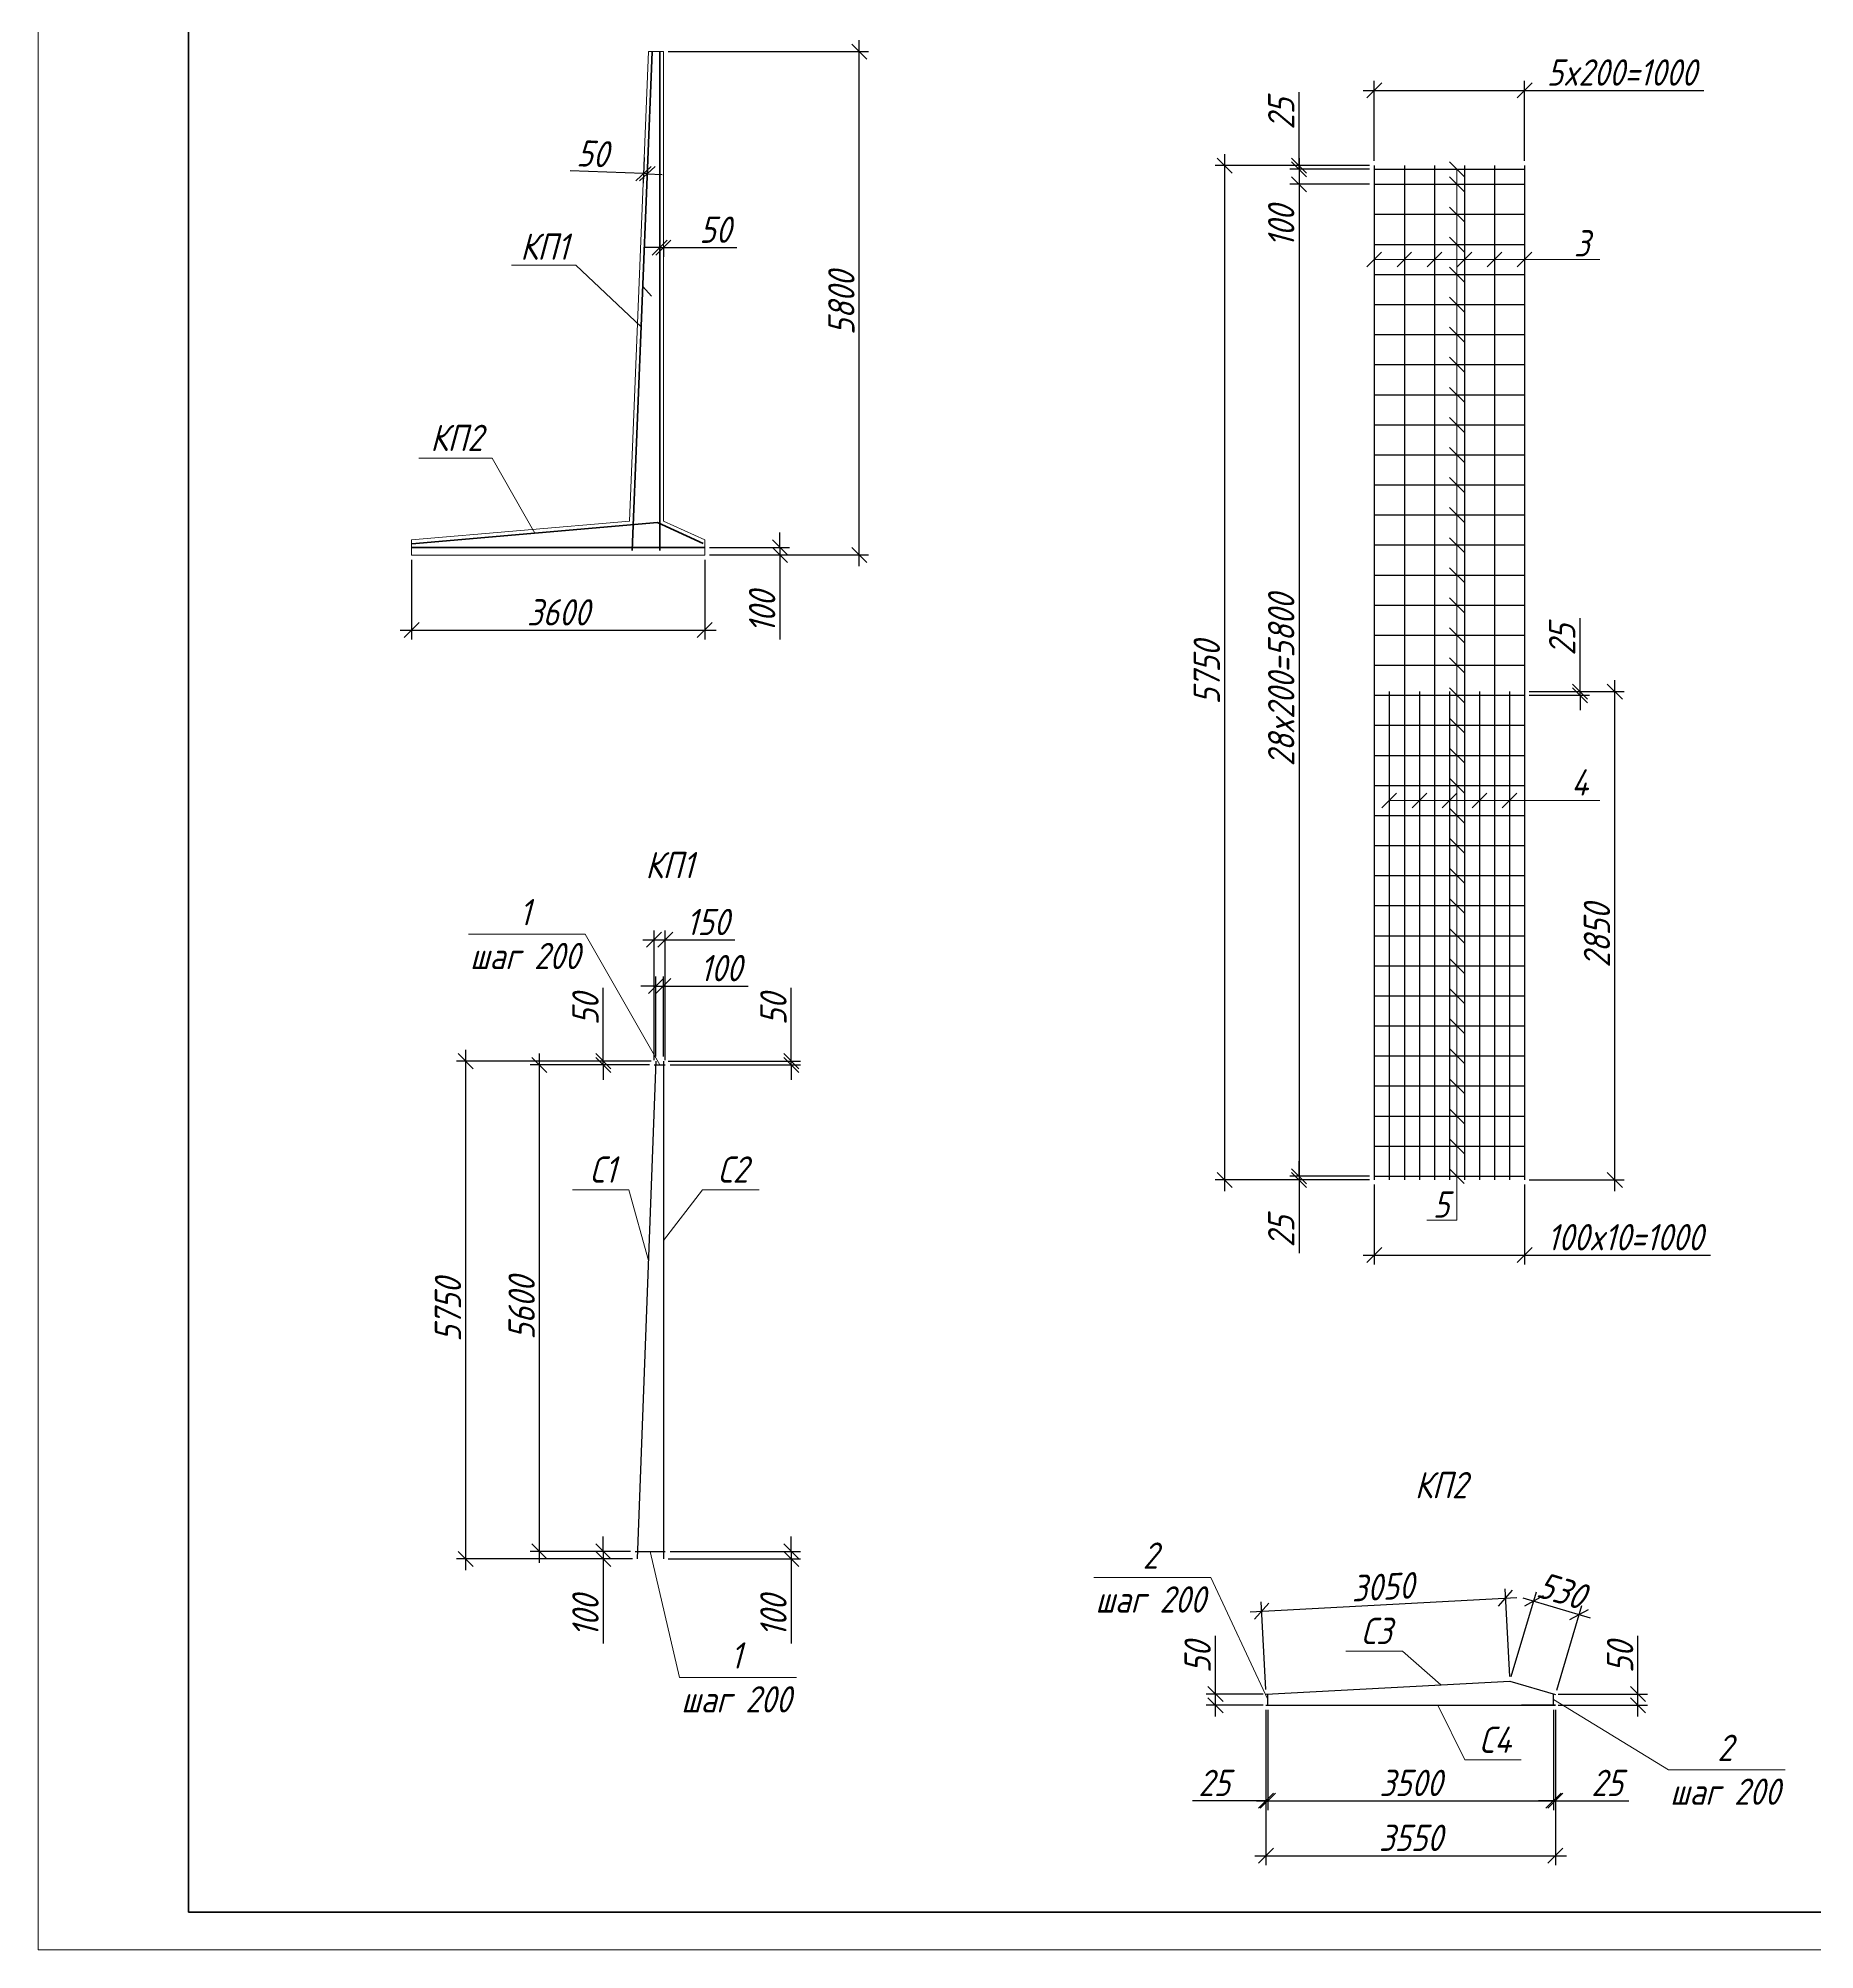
# Model space of a CAD drawing. Header units: millimetres. Extents: x -1004 to 900128, y -352756 to 107728.
# Drawn here: x 403909 to 427540, y -327091 to -301653 of the extents above; entities that cross this region are included whole.
import ezdxf

# ---------------------------------------------------------------- set-up
doc = ezdxf.new("R2010")
doc.units = ezdxf.units.MM
for name, color, linetype, lineweight in [('basic', 95, 'Continuous', 30), ('frame', 173, 'Continuous', 40), ('size', 45, 'Continuous', 20), ('text', 13, 'Continuous', 20), ('thick', 42, 'Continuous', 35), ('thin', 153, 'Continuous', 18)]:
    doc.layers.add(name, color=color, linetype=linetype, lineweight=lineweight)
doc.styles.add('Structures', font='isocpeur.ttf', dxfattribs={"width": 0.85, "oblique": 15})
doc.dimstyles.new('structures 3.5', dxfattribs={"dimtxt": 3.5, "dimasz": 2, "dimexe": 1.25, "dimexo": 0.625, "dimtad": 1, "dimtxsty": 'Structures', "dimblk": 'OBLIQUE', "dimcen": 2.5, "dimdle": 1.5, "dimadec": 0, "dimazin": 0, "dimtfac": 1, "dimtmove": 0, "dimatfit": 3, "dimfxl": 1, "dimarcsym": 0})
doc.dimstyles.new('structures 3.5 50', dxfattribs={"dimtxt": 3.5, "dimasz": 2, "dimexe": 1.25, "dimexo": 0.625, "dimtad": 1, "dimlfac": 0.5, "dimtxsty": 'Structures', "dimblk": 'OBLIQUE', "dimcen": 2.5, "dimdle": 1.5, "dimadec": 0, "dimazin": 0, "dimtfac": 1, "dimtmove": 0, "dimatfit": 3, "dimfxl": 1, "dimarcsym": 0})

# ---------------------------------------------------------------- blocks, each defined once
blk = doc.blocks.new('_Oblique')
at = {"color": 0, "linetype": 'ByBlock', "lineweight": -2}
blk.add_line((-0.5, -0.5), (0.5, 0.5), dxfattribs=at)
blk = doc.blocks.new('*D1445')
at = {"layer": 'Defpoints', "color": 0, "transparency": 16777216}
for p in [(408875, -308530), (412775, -308530), (412775, -309530)]:
    blk.add_point(p, dxfattribs=at)
at = {"layer": 'size', "color": 0, "lineweight": -2, "transparency": 16777216}
for p, q in [((408875, -308593), (408875, -309655)), ((412775, -308593), (412775, -309655)), ((408725, -309530), (412925, -309530))]:
    blk.add_line(p, q, dxfattribs=at)
at = {"layer": 'size', "color": 0, "lineweight": -2, "transparency": 16777216, "xscale": 200, "yscale": 200, "zscale": 200, "rotation": 180}
blk.add_blockref('_Oblique', (408875, -309530), dxfattribs=at)
at = {"layer": 'size', "color": 0, "lineweight": -2, "transparency": 16777216, "xscale": 200, "yscale": 200, "zscale": 200}
blk.add_blockref('_Oblique', (412775, -309530), dxfattribs=at)
at = {"layer": 'size', "color": 0, "transparency": 16777216, "insert": (410825, -309293), "char_height": 350, "attachment_point": 5, "style": 'Structures'}
blk.add_mtext('3600', dxfattribs=at)
blk = doc.blocks.new('*D1446')
at = {"layer": 'Defpoints', "color": 0, "transparency": 16777216}
for p in [(411971, -303178), (412021, -303180), (411960, -303455)]:
    blk.add_point(p, dxfattribs=at)
at = {"layer": 'size', "color": 0, "lineweight": -2, "transparency": 16777216}
for p, q in [((411960, -303455), (410985, -303416)), ((411969, -303241), (411955, -303580)), ((412010, -303457), (411960, -303455)), ((412019, -303243), (412005, -303582)), ((412010, -303457), (412210, -303465))]:
    blk.add_line(p, q, dxfattribs=at)
at = {"layer": 'size', "color": 0, "lineweight": -2, "transparency": 16777216, "xscale": 200, "yscale": 200, "zscale": 200}
for p, rotation in [((411960, -303455), 357.7093899574121), ((412010, -303457), 177.7093899574122)]:
    blk.add_blockref('_Oblique', p, dxfattribs=dict(at, rotation=rotation))
at = {"layer": 'size', "color": 0, "transparency": 16777216, "insert": (411282, -303190), "char_height": 350, "attachment_point": 5, "rotation": 357.7094, "style": 'Structures'}
blk.add_mtext('50', dxfattribs=at)
blk = doc.blocks.new('*D1447')
at = {"layer": 'Defpoints', "color": 0, "transparency": 16777216}
for p in [(412775, -308430), (412775, -308530), (413775, -308530)]:
    blk.add_point(p, dxfattribs=at)
at = {"layer": 'size', "color": 0, "lineweight": -2, "transparency": 16777216}
for p, q in [((413775, -308430), (413775, -308230)), ((412838, -308430), (413900, -308430)), ((412838, -308530), (413900, -308530)), ((413775, -308430), (413775, -308530)), ((413775, -308530), (413775, -309655))]:
    blk.add_line(p, q, dxfattribs=at)
at = {"layer": 'size', "color": 0, "lineweight": -2, "transparency": 16777216, "xscale": 200, "yscale": 200, "zscale": 200}
for p, rotation in [((413775, -308430), 270), ((413775, -308530), 90)]:
    blk.add_blockref('_Oblique', p, dxfattribs=dict(at, rotation=rotation))
at = {"layer": 'size', "color": 0, "transparency": 16777216, "insert": (413538, -309292), "char_height": 350, "attachment_point": 5, "rotation": 90, "style": 'Structures'}
blk.add_mtext('100', dxfattribs=at)
blk = doc.blocks.new('*D1460')
at = {"layer": 'Defpoints', "color": 0, "transparency": 16777216}
for p in [(412225, -301830), (414829, -301830), (412775, -308530)]:
    blk.add_point(p, dxfattribs=at)
at = {"layer": 'size', "color": 0, "lineweight": -2, "transparency": 16777216}
for p, q in [((414829, -308680), (414829, -301680)), ((412288, -301830), (414954, -301830)), ((412838, -308530), (414954, -308530))]:
    blk.add_line(p, q, dxfattribs=at)
at = {"layer": 'size', "color": 0, "lineweight": -2, "transparency": 16777216, "xscale": 200, "yscale": 200, "zscale": 200}
for p, rotation in [((414829, -301830), 90), ((414829, -308530), 270)]:
    blk.add_blockref('_Oblique', p, dxfattribs=dict(at, rotation=rotation))
at = {"layer": 'size', "color": 0, "transparency": 16777216, "insert": (414592, -305180), "char_height": 350, "attachment_point": 5, "rotation": 90, "style": 'Structures'}
blk.add_mtext('5800', dxfattribs=at)
blk = doc.blocks.new('*D1461')
at = {"layer": 'Defpoints', "color": 0, "transparency": 16777216}
for p in [(412175, -304363), (412225, -304363), (412225, -304439)]:
    blk.add_point(p, dxfattribs=at)
at = {"layer": 'size', "color": 0, "lineweight": -2, "transparency": 16777216}
for p, q in [((412175, -304439), (411975, -304439)), ((412175, -304425), (412175, -304564)), ((412175, -304439), (412225, -304439)), ((412225, -304425), (412225, -304564)), ((412225, -304439), (413201, -304439))]:
    blk.add_line(p, q, dxfattribs=at)
at = {"layer": 'size', "color": 0, "lineweight": -2, "transparency": 16777216, "xscale": 200, "yscale": 200, "zscale": 200}
blk.add_blockref('_Oblique', (412175, -304439), dxfattribs=at)
at = {"layer": 'size', "color": 0, "lineweight": -2, "transparency": 16777216, "xscale": 200, "yscale": 200, "zscale": 200, "rotation": 180}
blk.add_blockref('_Oblique', (412225, -304439), dxfattribs=at)
at = {"layer": 'size', "color": 0, "transparency": 16777216, "insert": (412913, -304201), "char_height": 350, "attachment_point": 5, "style": 'Structures'}
blk.add_mtext('50', dxfattribs=at)
blk = doc.blocks.new('*D1462')
at = {"layer": 'Defpoints', "color": 0, "transparency": 16777216}
for p in [(412250, -313651), (412100, -315316), (412250, -315316)]:
    blk.add_point(p, dxfattribs=at)
at = {"layer": 'size', "color": 0, "lineweight": -2, "transparency": 16777216}
for p, q in [((411950, -313651), (412250, -313651)), ((412100, -315253), (412100, -313526)), ((412250, -315253), (412250, -313526)), ((412250, -313651), (413175, -313651))]:
    blk.add_line(p, q, dxfattribs=at)
at = {"layer": 'size', "color": 0, "lineweight": -2, "transparency": 16777216, "xscale": 200, "yscale": 200, "zscale": 200, "rotation": 180}
blk.add_blockref('_Oblique', (412100, -313651), dxfattribs=at)
at = {"layer": 'size', "color": 0, "lineweight": -2, "transparency": 16777216, "xscale": 200, "yscale": 200, "zscale": 200}
blk.add_blockref('_Oblique', (412250, -313651), dxfattribs=at)
at = {"layer": 'size', "color": 0, "transparency": 16777216, "insert": (412813, -313414), "char_height": 350, "attachment_point": 5, "style": 'Structures'}
blk.add_mtext('150', dxfattribs=at)
blk = doc.blocks.new('*D1463')
at = {"layer": 'Defpoints', "color": 0, "transparency": 16777216}
for p in [(411425, -315266), (412100, -315316), (412125, -315266)]:
    blk.add_point(p, dxfattribs=at)
at = {"layer": 'size', "color": 0, "lineweight": -2, "transparency": 16777216}
for p, q in [((411425, -315266), (411425, -314290)), ((412063, -315266), (411300, -315266)), ((412038, -315316), (411300, -315316)), ((411425, -315316), (411425, -315266)), ((411425, -315316), (411425, -315516))]:
    blk.add_line(p, q, dxfattribs=at)
at = {"layer": 'size', "color": 0, "lineweight": -2, "transparency": 16777216, "xscale": 200, "yscale": 200, "zscale": 200}
for p, rotation in [((411425, -315266), 270), ((411425, -315316), 90)]:
    blk.add_blockref('_Oblique', p, dxfattribs=dict(at, rotation=rotation))
at = {"layer": 'size', "color": 0, "transparency": 16777216, "insert": (411188, -314578), "char_height": 350, "attachment_point": 5, "rotation": 90, "style": 'Structures'}
blk.add_mtext('50', dxfattribs=at)
blk = doc.blocks.new('*D1464')
at = {"layer": 'Defpoints', "color": 0, "transparency": 16777216}
for p in [(412225, -315266), (412250, -315316), (413925, -315266)]:
    blk.add_point(p, dxfattribs=at)
at = {"layer": 'size', "color": 0, "lineweight": -2, "transparency": 16777216}
for p, q in [((413925, -315266), (413925, -314290)), ((412288, -315266), (414050, -315266)), ((412313, -315316), (414050, -315316)), ((413925, -315316), (413925, -315266)), ((413925, -315316), (413925, -315516))]:
    blk.add_line(p, q, dxfattribs=at)
at = {"layer": 'size', "color": 0, "lineweight": -2, "transparency": 16777216, "xscale": 200, "yscale": 200, "zscale": 200}
for p, rotation in [((413925, -315266), 270), ((413925, -315316), 90)]:
    blk.add_blockref('_Oblique', p, dxfattribs=dict(at, rotation=rotation))
at = {"layer": 'size', "color": 0, "transparency": 16777216, "insert": (413688, -314578), "char_height": 350, "attachment_point": 5, "rotation": 90, "style": 'Structures'}
blk.add_mtext('50', dxfattribs=at)
blk = doc.blocks.new('*D1465')
at = {"layer": 'Defpoints', "color": 0, "transparency": 16777216}
for p in [(412225, -314266), (412125, -315266), (412225, -315266)]:
    blk.add_point(p, dxfattribs=at)
at = {"layer": 'size', "color": 0, "lineweight": -2, "transparency": 16777216}
for p, q in [((412125, -315203), (412125, -314141)), ((412225, -315203), (412225, -314141)), ((412125, -314266), (411925, -314266)), ((412125, -314266), (412225, -314266)), ((412225, -314266), (413350, -314266))]:
    blk.add_line(p, q, dxfattribs=at)
at = {"layer": 'size', "color": 0, "lineweight": -2, "transparency": 16777216, "xscale": 200, "yscale": 200, "zscale": 200}
blk.add_blockref('_Oblique', (412125, -314266), dxfattribs=at)
at = {"layer": 'size', "color": 0, "lineweight": -2, "transparency": 16777216, "xscale": 200, "yscale": 200, "zscale": 200, "rotation": 180}
blk.add_blockref('_Oblique', (412225, -314266), dxfattribs=at)
at = {"layer": 'size', "color": 0, "transparency": 16777216, "insert": (412988, -314028), "char_height": 350, "attachment_point": 5, "style": 'Structures'}
blk.add_mtext('100', dxfattribs=at)
blk = doc.blocks.new('*D1466')
at = {"layer": 'Defpoints', "color": 0, "transparency": 16777216}
for p in [(411850, -321791), (411425, -321891), (411875, -321891)]:
    blk.add_point(p, dxfattribs=at)
at = {"layer": 'size', "color": 0, "lineweight": -2, "transparency": 16777216}
for p, q in [((411788, -321791), (411300, -321791)), ((411425, -321791), (411425, -321591)), ((411425, -321791), (411425, -321891)), ((411813, -321891), (411300, -321891)), ((411425, -321891), (411425, -323015))]:
    blk.add_line(p, q, dxfattribs=at)
at = {"layer": 'size', "color": 0, "lineweight": -2, "transparency": 16777216, "xscale": 200, "yscale": 200, "zscale": 200}
for p, rotation in [((411425, -321791), 270), ((411425, -321891), 90)]:
    blk.add_blockref('_Oblique', p, dxfattribs=dict(at, rotation=rotation))
at = {"layer": 'size', "color": 0, "transparency": 16777216, "insert": (411188, -322653), "char_height": 350, "attachment_point": 5, "rotation": 90, "style": 'Structures'}
blk.add_mtext('100', dxfattribs=at)
blk = doc.blocks.new('*D1467')
at = {"layer": 'Defpoints', "color": 0, "transparency": 16777216}
for p in [(412250, -321791), (412225, -321891), (413925, -321891)]:
    blk.add_point(p, dxfattribs=at)
at = {"layer": 'size', "color": 0, "lineweight": -2, "transparency": 16777216}
for p, q in [((412313, -321791), (414050, -321791)), ((413925, -321791), (413925, -321591)), ((413925, -321791), (413925, -321891)), ((412288, -321891), (414050, -321891)), ((413925, -321891), (413925, -323015))]:
    blk.add_line(p, q, dxfattribs=at)
at = {"layer": 'size', "color": 0, "lineweight": -2, "transparency": 16777216, "xscale": 200, "yscale": 200, "zscale": 200}
for p, rotation in [((413925, -321791), 270), ((413925, -321891), 90)]:
    blk.add_blockref('_Oblique', p, dxfattribs=dict(at, rotation=rotation))
at = {"layer": 'size', "color": 0, "transparency": 16777216, "insert": (413688, -322653), "char_height": 350, "attachment_point": 5, "rotation": 90, "style": 'Structures'}
blk.add_mtext('100', dxfattribs=at)
blk = doc.blocks.new('*D1468')
at = {"layer": 'Defpoints', "color": 0, "transparency": 16777216}
for p in [(410576, -315316), (412100, -315316), (411850, -321791)]:
    blk.add_point(p, dxfattribs=at)
at = {"layer": 'size', "color": 0, "lineweight": -2, "transparency": 16777216}
for p, q in [((410576, -321941), (410576, -315166)), ((412038, -315316), (410451, -315316)), ((411788, -321791), (410451, -321791))]:
    blk.add_line(p, q, dxfattribs=at)
at = {"layer": 'size', "color": 0, "lineweight": -2, "transparency": 16777216, "xscale": 200, "yscale": 200, "zscale": 200}
for p, rotation in [((410576, -315316), 90), ((410576, -321791), 270)]:
    blk.add_blockref('_Oblique', p, dxfattribs=dict(at, rotation=rotation))
at = {"layer": 'size', "color": 0, "transparency": 16777216, "insert": (410339, -318553), "char_height": 350, "attachment_point": 5, "rotation": 90, "style": 'Structures'}
blk.add_mtext('5600', dxfattribs=at)
blk = doc.blocks.new('*D1469')
at = {"layer": 'Defpoints', "color": 0, "transparency": 16777216}
for p in [(409596, -315266), (412125, -315266), (411875, -321891)]:
    blk.add_point(p, dxfattribs=at)
at = {"layer": 'size', "color": 0, "lineweight": -2, "transparency": 16777216}
for p, q in [((409596, -322041), (409596, -315116)), ((412063, -315266), (409471, -315266)), ((411813, -321891), (409471, -321891))]:
    blk.add_line(p, q, dxfattribs=at)
at = {"layer": 'size', "color": 0, "lineweight": -2, "transparency": 16777216, "xscale": 200, "yscale": 200, "zscale": 200}
for p, rotation in [((409596, -315266), 90), ((409596, -321891), 270)]:
    blk.add_blockref('_Oblique', p, dxfattribs=dict(at, rotation=rotation))
at = {"layer": 'size', "color": 0, "transparency": 16777216, "insert": (409359, -318578), "char_height": 350, "attachment_point": 5, "rotation": 90, "style": 'Structures'}
blk.add_mtext('5750', dxfattribs=at)
blk = doc.blocks.new('*D1470')
at = {"layer": 'Defpoints', "color": 0, "transparency": 16777216}
for p in [(423427, -322412), (423486, -323515), (420241, -323689)]:
    blk.add_point(p, dxfattribs=at)
at = {"layer": 'size', "color": 0, "lineweight": -2, "transparency": 16777216}
for p, q in [((423483, -323453), (423421, -322287)), ((420032, -322593), (423577, -322404)), ((420238, -323627), (420175, -322461))]:
    blk.add_line(p, q, dxfattribs=at)
at = {"layer": 'size', "color": 0, "lineweight": -2, "transparency": 16777216, "xscale": 200, "yscale": 200, "zscale": 200}
for p, rotation in [((420182, -322585), 183.0603679133699), ((423427, -322412), 3.060367913369876)]:
    blk.add_blockref('_Oblique', p, dxfattribs=dict(at, rotation=rotation))
at = {"layer": 'size', "color": 0, "transparency": 16777216, "insert": (421792, -322262), "char_height": 350, "attachment_point": 5, "rotation": 3.0604, "style": 'Structures'}
blk.add_mtext('3050', dxfattribs=at)
blk = doc.blocks.new('*D1471')
at = {"layer": 'Defpoints', "color": 0, "transparency": 16777216}
for p in [(424407, -322630), (423486, -323515), (424090, -323695)]:
    blk.add_point(p, dxfattribs=at)
at = {"layer": 'size', "color": 0, "lineweight": -2, "transparency": 16777216}
for p, q in [((423504, -323456), (423839, -322330)), ((423659, -322408), (424551, -322673)), ((424108, -323635), (424443, -322510))]:
    blk.add_line(p, q, dxfattribs=at)
at = {"layer": 'size', "color": 0, "lineweight": -2, "transparency": 16777216, "xscale": 200, "yscale": 200, "zscale": 200}
for p, rotation in [((423803, -322450), 163.4311708203997), ((424407, -322630), 343.4311708203997)]:
    blk.add_blockref('_Oblique', p, dxfattribs=dict(at, rotation=rotation))
at = {"layer": 'size', "color": 0, "transparency": 16777216, "insert": (424173, -322312), "char_height": 350, "attachment_point": 5, "rotation": 343.4312, "style": 'Structures'}
blk.add_mtext('530', dxfattribs=at)
blk = doc.blocks.new('*D1472')
at = {"layer": 'Defpoints', "color": 0, "transparency": 16777216}
for p in [(420265, -323838), (424065, -323838), (424065, -325109)]:
    blk.add_point(p, dxfattribs=at)
at = {"layer": 'size', "color": 0, "lineweight": -2, "transparency": 16777216}
for p, q in [((420265, -323900), (420265, -325234)), ((424065, -323900), (424065, -325234)), ((420115, -325109), (424215, -325109))]:
    blk.add_line(p, q, dxfattribs=at)
at = {"layer": 'size', "color": 0, "lineweight": -2, "transparency": 16777216, "xscale": 200, "yscale": 200, "zscale": 200, "rotation": 180}
blk.add_blockref('_Oblique', (420265, -325109), dxfattribs=at)
at = {"layer": 'size', "color": 0, "lineweight": -2, "transparency": 16777216, "xscale": 200, "yscale": 200, "zscale": 200}
blk.add_blockref('_Oblique', (424065, -325109), dxfattribs=at)
at = {"layer": 'size', "color": 0, "transparency": 16777216, "insert": (422165, -324871), "char_height": 350, "attachment_point": 5, "style": 'Structures'}
blk.add_mtext('3500', dxfattribs=at)
blk = doc.blocks.new('*D1473')
at = {"layer": 'Defpoints', "color": 0, "transparency": 16777216}
for p in [(424065, -323838), (424090, -323838), (424090, -325109)]:
    blk.add_point(p, dxfattribs=at)
at = {"layer": 'size', "color": 0, "lineweight": -2, "transparency": 16777216}
for p, q in [((424065, -323900), (424065, -325234)), ((424090, -323900), (424090, -325234)), ((424065, -325109), (423865, -325109)), ((424065, -325109), (424090, -325109)), ((424090, -325109), (425066, -325109))]:
    blk.add_line(p, q, dxfattribs=at)
at = {"layer": 'size', "color": 0, "lineweight": -2, "transparency": 16777216, "xscale": 200, "yscale": 200, "zscale": 200}
blk.add_blockref('_Oblique', (424065, -325109), dxfattribs=at)
at = {"layer": 'size', "color": 0, "lineweight": -2, "transparency": 16777216, "xscale": 200, "yscale": 200, "zscale": 200, "rotation": 180}
blk.add_blockref('_Oblique', (424090, -325109), dxfattribs=at)
at = {"layer": 'size', "color": 0, "transparency": 16777216, "insert": (424778, -324871), "char_height": 350, "attachment_point": 5, "style": 'Structures'}
blk.add_mtext('25', dxfattribs=at)
blk = doc.blocks.new('*D1474')
at = {"layer": 'Defpoints', "color": 0, "transparency": 16777216}
for p in [(420240, -323838), (420265, -323838), (420240, -325109)]:
    blk.add_point(p, dxfattribs=at)
at = {"layer": 'size', "color": 0, "lineweight": -2, "transparency": 16777216}
for p, q in [((420240, -323900), (420240, -325234)), ((420265, -323900), (420265, -325234)), ((420240, -325109), (419264, -325109)), ((420265, -325109), (420240, -325109)), ((420265, -325109), (420465, -325109))]:
    blk.add_line(p, q, dxfattribs=at)
at = {"layer": 'size', "color": 0, "lineweight": -2, "transparency": 16777216, "xscale": 200, "yscale": 200, "zscale": 200}
blk.add_blockref('_Oblique', (420240, -325109), dxfattribs=at)
at = {"layer": 'size', "color": 0, "lineweight": -2, "transparency": 16777216, "xscale": 200, "yscale": 200, "zscale": 200, "rotation": 180}
blk.add_blockref('_Oblique', (420265, -325109), dxfattribs=at)
at = {"layer": 'size', "color": 0, "transparency": 16777216, "insert": (419552, -324871), "char_height": 350, "attachment_point": 5, "style": 'Structures'}
blk.add_mtext('25', dxfattribs=at)
blk = doc.blocks.new('*D1475')
at = {"layer": 'Defpoints', "color": 0, "transparency": 16777216}
for p in [(420240, -323838), (424090, -323838), (424090, -325840)]:
    blk.add_point(p, dxfattribs=at)
at = {"layer": 'size', "color": 0, "lineweight": -2, "transparency": 16777216}
for p, q in [((420240, -323900), (420240, -325965)), ((424090, -323900), (424090, -325965)), ((420090, -325840), (424240, -325840))]:
    blk.add_line(p, q, dxfattribs=at)
at = {"layer": 'size', "color": 0, "lineweight": -2, "transparency": 16777216, "xscale": 200, "yscale": 200, "zscale": 200, "rotation": 180}
blk.add_blockref('_Oblique', (420240, -325840), dxfattribs=at)
at = {"layer": 'size', "color": 0, "lineweight": -2, "transparency": 16777216, "xscale": 200, "yscale": 200, "zscale": 200}
blk.add_blockref('_Oblique', (424090, -325840), dxfattribs=at)
at = {"layer": 'size', "color": 0, "transparency": 16777216, "insert": (422165, -325602), "char_height": 350, "attachment_point": 5, "style": 'Structures'}
blk.add_mtext('3550', dxfattribs=at)
blk = doc.blocks.new('*D1476')
at = {"layer": 'Defpoints', "color": 0, "transparency": 16777216}
for p in [(419569, -323688), (420265, -323688), (420265, -323838)]:
    blk.add_point(p, dxfattribs=at)
at = {"layer": 'size', "color": 0, "lineweight": -2, "transparency": 16777216}
for p, q in [((419569, -323688), (419569, -322912)), ((420203, -323688), (419444, -323688)), ((419569, -323988), (419569, -323688)), ((420203, -323838), (419444, -323838))]:
    blk.add_line(p, q, dxfattribs=at)
at = {"layer": 'size', "color": 0, "lineweight": -2, "transparency": 16777216, "xscale": 200, "yscale": 200, "zscale": 200}
for p, rotation in [((419569, -323688), 90), ((419569, -323838), 270)]:
    blk.add_blockref('_Oblique', p, dxfattribs=dict(at, rotation=rotation))
at = {"layer": 'size', "color": 0, "transparency": 16777216, "insert": (419331, -323200), "char_height": 350, "attachment_point": 5, "rotation": 90, "style": 'Structures'}
blk.add_mtext('50', dxfattribs=at)
blk = doc.blocks.new('*D1477')
at = {"layer": 'Defpoints', "color": 0, "transparency": 16777216}
for p in [(424065, -323688), (425189, -323688), (424065, -323838)]:
    blk.add_point(p, dxfattribs=at)
at = {"layer": 'size', "color": 0, "lineweight": -2, "transparency": 16777216}
for p, q in [((425189, -323688), (425189, -322912)), ((424128, -323688), (425314, -323688)), ((425189, -323988), (425189, -323688)), ((424128, -323838), (425314, -323838))]:
    blk.add_line(p, q, dxfattribs=at)
at = {"layer": 'size', "color": 0, "lineweight": -2, "transparency": 16777216, "xscale": 200, "yscale": 200, "zscale": 200}
for p, rotation in [((425189, -323688), 90), ((425189, -323838), 270)]:
    blk.add_blockref('_Oblique', p, dxfattribs=dict(at, rotation=rotation))
at = {"layer": 'size', "color": 0, "transparency": 16777216, "insert": (424951, -323200), "char_height": 350, "attachment_point": 5, "rotation": 90, "style": 'Structures'}
blk.add_mtext('50', dxfattribs=at)
blk = doc.blocks.new('*D1451')
at = {"layer": 'Defpoints', "color": 0, "transparency": 16777216}
for p in [(421681, -303597), (420681, -316797), (421681, -316797)]:
    blk.add_point(p, dxfattribs=at)
at = {"layer": 'size', "color": 0, "lineweight": -2, "transparency": 16777216}
for p, q in [((420681, -303447), (420681, -316947)), ((421618, -303597), (420556, -303597)), ((421618, -316797), (420556, -316797))]:
    blk.add_line(p, q, dxfattribs=at)
at = {"layer": 'size', "color": 0, "lineweight": -2, "transparency": 16777216, "xscale": 200, "yscale": 200, "zscale": 200}
for p, rotation in [((420681, -303597), 90), ((420681, -316797), 270)]:
    blk.add_blockref('_Oblique', p, dxfattribs=dict(at, rotation=rotation))
at = {"layer": 'size', "color": 0, "transparency": 16777216, "insert": (420443, -310197), "char_height": 350, "attachment_point": 5, "rotation": 90, "style": 'Structures'}
blk.add_mtext('28x200=5800', dxfattribs=at)
blk = doc.blocks.new('*D1452')
at = {"layer": 'Defpoints', "color": 0, "transparency": 16777216}
for p in [(420681, -303347), (421681, -303347), (421681, -303397)]:
    blk.add_point(p, dxfattribs=at)
at = {"layer": 'size', "color": 0, "lineweight": -2, "transparency": 16777216}
for p, q in [((420681, -303347), (420681, -302371)), ((421618, -303347), (420556, -303347)), ((421618, -303397), (420556, -303397)), ((420681, -303397), (420681, -303347)), ((420681, -303397), (420681, -303597))]:
    blk.add_line(p, q, dxfattribs=at)
at = {"layer": 'size', "color": 0, "lineweight": -2, "transparency": 16777216, "xscale": 200, "yscale": 200, "zscale": 200}
for p, rotation in [((420681, -303347), 270), ((420681, -303397), 90)]:
    blk.add_blockref('_Oblique', p, dxfattribs=dict(at, rotation=rotation))
at = {"layer": 'size', "color": 0, "transparency": 16777216, "insert": (420443, -302659), "char_height": 350, "attachment_point": 5, "rotation": 90, "style": 'Structures'}
blk.add_mtext('25', dxfattribs=at)
blk = doc.blocks.new('*D1453')
at = {"layer": 'Defpoints', "color": 0, "transparency": 16777216}
for p in [(420681, -316847), (421681, -316797), (421681, -316847)]:
    blk.add_point(p, dxfattribs=at)
at = {"layer": 'size', "color": 0, "lineweight": -2, "transparency": 16777216}
for p, q in [((420681, -316797), (420681, -316597)), ((421618, -316797), (420556, -316797)), ((421618, -316847), (420556, -316847)), ((420681, -316797), (420681, -316847)), ((420681, -316847), (420681, -317822))]:
    blk.add_line(p, q, dxfattribs=at)
at = {"layer": 'size', "color": 0, "lineweight": -2, "transparency": 16777216, "xscale": 200, "yscale": 200, "zscale": 200}
for p, rotation in [((420681, -316797), 270), ((420681, -316847), 90)]:
    blk.add_blockref('_Oblique', p, dxfattribs=dict(at, rotation=rotation))
at = {"layer": 'size', "color": 0, "transparency": 16777216, "insert": (420443, -317534), "char_height": 350, "attachment_point": 5, "rotation": 90, "style": 'Structures'}
blk.add_mtext('25', dxfattribs=at)
blk = doc.blocks.new('*D1454')
at = {"layer": 'Defpoints', "color": 0, "transparency": 16777216}
for p in [(419691, -303347), (421681, -303347), (421681, -316847)]:
    blk.add_point(p, dxfattribs=at)
at = {"layer": 'size', "color": 0, "lineweight": -2, "transparency": 16777216}
for p, q in [((419691, -316997), (419691, -303197)), ((421618, -303347), (419566, -303347)), ((421618, -316847), (419566, -316847))]:
    blk.add_line(p, q, dxfattribs=at)
at = {"layer": 'size', "color": 0, "lineweight": -2, "transparency": 16777216, "xscale": 200, "yscale": 200, "zscale": 200}
for p, rotation in [((419691, -303347), 90), ((419691, -316847), 270)]:
    blk.add_blockref('_Oblique', p, dxfattribs=dict(at, rotation=rotation))
at = {"layer": 'size', "color": 0, "transparency": 16777216, "insert": (419453, -310097), "char_height": 350, "attachment_point": 5, "rotation": 90, "style": 'Structures'}
blk.add_mtext('5750', dxfattribs=at)
blk = doc.blocks.new('*D1455')
at = {"layer": 'Defpoints', "color": 0, "transparency": 16777216}
for p in [(423681, -310347), (424881, -310347), (423681, -316847)]:
    blk.add_point(p, dxfattribs=at)
at = {"layer": 'size', "color": 0, "lineweight": -2, "transparency": 16777216}
for p, q in [((423743, -310347), (425006, -310347)), ((424881, -316997), (424881, -310197)), ((423743, -316847), (425006, -316847))]:
    blk.add_line(p, q, dxfattribs=at)
at = {"layer": 'size', "color": 0, "lineweight": -2, "transparency": 16777216, "xscale": 200, "yscale": 200, "zscale": 200}
for p, rotation in [((424881, -310347), 90), ((424881, -316847), 270)]:
    blk.add_blockref('_Oblique', p, dxfattribs=dict(at, rotation=rotation))
at = {"layer": 'size', "color": 0, "transparency": 16777216, "insert": (424643, -313597), "char_height": 350, "attachment_point": 5, "rotation": 90, "style": 'Structures'}
blk.add_mtext('2850', dxfattribs=at)
blk = doc.blocks.new('*D1456')
at = {"layer": 'Defpoints', "color": 0, "transparency": 16777216}
for p in [(423681, -310347), (424418, -310347), (423681, -310397)]:
    blk.add_point(p, dxfattribs=at)
at = {"layer": 'size', "color": 0, "lineweight": -2, "transparency": 16777216}
for p, q in [((424418, -310347), (424418, -309371)), ((423743, -310347), (424543, -310347)), ((424418, -310397), (424418, -310347)), ((423743, -310397), (424543, -310397)), ((424418, -310397), (424418, -310597))]:
    blk.add_line(p, q, dxfattribs=at)
at = {"layer": 'size', "color": 0, "lineweight": -2, "transparency": 16777216, "xscale": 200, "yscale": 200, "zscale": 200}
for p, rotation in [((424418, -310347), 270), ((424418, -310397), 90)]:
    blk.add_blockref('_Oblique', p, dxfattribs=dict(at, rotation=rotation))
at = {"layer": 'size', "color": 0, "transparency": 16777216, "insert": (424180, -309659), "char_height": 350, "attachment_point": 5, "rotation": 90, "style": 'Structures'}
blk.add_mtext('25', dxfattribs=at)
blk = doc.blocks.new('*D1457')
at = {"layer": 'Defpoints', "color": 0, "transparency": 16777216}
for p in [(423681, -302347), (421681, -303347), (423681, -303347)]:
    blk.add_point(p, dxfattribs=at)
at = {"layer": 'size', "color": 0, "lineweight": -2, "transparency": 16777216}
for p, q in [((421531, -302347), (423681, -302347)), ((421681, -303284), (421681, -302222)), ((423681, -303284), (423681, -302222)), ((423681, -302347), (426063, -302347))]:
    blk.add_line(p, q, dxfattribs=at)
at = {"layer": 'size', "color": 0, "lineweight": -2, "transparency": 16777216, "xscale": 200, "yscale": 200, "zscale": 200, "rotation": 180}
blk.add_blockref('_Oblique', (421681, -302347), dxfattribs=at)
at = {"layer": 'size', "color": 0, "lineweight": -2, "transparency": 16777216, "xscale": 200, "yscale": 200, "zscale": 200}
blk.add_blockref('_Oblique', (423681, -302347), dxfattribs=at)
at = {"layer": 'size', "color": 0, "transparency": 16777216, "insert": (424972, -302109), "char_height": 350, "attachment_point": 5, "style": 'Structures'}
blk.add_mtext('5x200=1000', dxfattribs=at)
blk = doc.blocks.new('*D1458')
at = {"layer": 'Defpoints', "color": 0, "transparency": 16777216}
for p in [(421681, -316847), (423681, -316847), (423681, -317847)]:
    blk.add_point(p, dxfattribs=at)
at = {"layer": 'size', "color": 0, "lineweight": -2, "transparency": 16777216}
for p, q in [((421681, -316909), (421681, -317972)), ((423681, -316909), (423681, -317972)), ((421531, -317847), (423681, -317847)), ((423681, -317847), (426152, -317847))]:
    blk.add_line(p, q, dxfattribs=at)
at = {"layer": 'size', "color": 0, "lineweight": -2, "transparency": 16777216, "xscale": 200, "yscale": 200, "zscale": 200, "rotation": 180}
blk.add_blockref('_Oblique', (421681, -317847), dxfattribs=at)
at = {"layer": 'size', "color": 0, "lineweight": -2, "transparency": 16777216, "xscale": 200, "yscale": 200, "zscale": 200}
blk.add_blockref('_Oblique', (423681, -317847), dxfattribs=at)
at = {"layer": 'size', "color": 0, "transparency": 16777216, "insert": (425017, -317609), "char_height": 350, "attachment_point": 5, "style": 'Structures'}
blk.add_mtext('100x10=1000', dxfattribs=at)
blk = doc.blocks.new('*U1421')
at = {"layer": 'thin'}
blk.add_line((97, -97), (-97, 97), dxfattribs=at)
blk = doc.blocks.new('*U1422')
at = {"layer": 'size', "color": 0, "linetype": 'ByBlock', "lineweight": -2, "transparency": 16777216}
for p in [(0, 13200), (0, 12800), (0, 12400), (0, 12000), (0, 11600), (0, 11200), (0, 10800), (0, 10400), (0, 10000), (0, 9600), (0, 9200), (0, 8800), (0, 8400), (0, 8000), (0, 7600), (0, 7200), (0, 6800), (0, 6400), (0, 6000), (0, 5600), (0, 5200), (0, 4800), (0, 4400), (0, 4000), (0, 3600), (0, 3200), (0, 2800), (0, 2400), (0, 2000), (0, 1600), (0, 1200), (0, 800), (0, 400), (0, 0)]:
    blk.add_blockref('*U1421', p, dxfattribs=at)
blk = doc.blocks.new('*D1429')
at = {"layer": 'Defpoints', "color": 0, "transparency": 16777216}
for p in [(421681, -303397), (420681, -303597), (421681, -303597)]:
    blk.add_point(p, dxfattribs=at)
at = {"layer": 'size', "color": 0, "lineweight": -2, "transparency": 16777216}
for p, q in [((421618, -303397), (420556, -303397)), ((420681, -303247), (420681, -303597)), ((421618, -303597), (420556, -303597)), ((420681, -303597), (420681, -304521))]:
    blk.add_line(p, q, dxfattribs=at)
at = {"layer": 'size', "color": 0, "lineweight": -2, "transparency": 16777216, "xscale": 200, "yscale": 200, "zscale": 200}
for p, rotation in [((420681, -303397), 90), ((420681, -303597), 270)]:
    blk.add_blockref('_Oblique', p, dxfattribs=dict(at, rotation=rotation))
at = {"layer": 'size', "color": 0, "transparency": 16777216, "insert": (420443, -304159), "char_height": 350, "attachment_point": 5, "rotation": 90, "style": 'Structures'}
blk.add_mtext('100', dxfattribs=at)

msp = doc.modelspace()

# ---------------------------------------------------------------- linework, layer by layer
at = {"layer": 'basic'}
for p, q in [((421680.77, -303346.526), (421680.77, -316846.526)), ((421680.77, -303396.526), (423680.77, -303396.526)), ((422080.77, -303346.526), (422080.77, -316846.526)), ((422480.77, -303346.526), (422480.77, -316846.526)), ((422880.77, -303346.526), (422880.77, -316846.526)), ((423280.77, -303346.526), (423280.77, -316846.526)), ((423680.77, -303346.526), (423680.77, -316846.526)), ((421680.77, -303596.526), (423680.77, -303596.526)), ((421680.77, -303996.526), (423680.77, -303996.526)), ((421680.77, -304396.526), (423680.77, -304396.526)), ((421680.77, -304796.526), (423680.77, -304796.526)), ((421680.77, -305196.526), (423680.77, -305196.526)), ((421680.77, -305596.526), (423680.77, -305596.526)), ((421680.77, -305996.526), (423680.77, -305996.526)), ((421680.77, -306396.526), (423680.77, -306396.526)), ((421680.77, -306796.526), (423680.77, -306796.526)), ((421680.77, -307196.526), (423680.77, -307196.526)), ((421680.77, -307596.526), (423680.77, -307596.526)), ((421680.77, -307996.526), (423680.77, -307996.526)), ((421680.77, -308396.526), (423680.77, -308396.526)), ((421680.77, -308796.526), (423680.77, -308796.526)), ((421680.77, -309196.526), (423680.77, -309196.526)), ((421680.77, -309596.526), (423680.77, -309596.526)), ((421680.77, -309996.526), (423680.77, -309996.526)), ((421880.77, -310346.526), (421880.77, -316846.526)), ((422280.77, -310346.526), (422280.77, -316846.526)), ((422680.77, -310346.526), (422680.77, -316846.526)), ((423080.77, -310346.526), (423080.77, -316846.526)), ((423480.77, -310346.526), (423480.77, -316846.526)), ((421680.77, -310396.526), (423680.77, -310396.526)), ((421680.77, -310796.526), (423680.77, -310796.526)), ((421680.77, -311196.526), (423680.77, -311196.526)), ((421680.77, -311596.526), (423680.77, -311596.526)), ((421680.77, -311996.526), (423680.77, -311996.526)), ((421680.77, -312396.526), (423680.77, -312396.526)), ((421680.77, -312796.526), (423680.77, -312796.526)), ((421680.77, -313196.526), (423680.77, -313196.526)), ((421680.77, -313596.526), (423680.77, -313596.526)), ((421680.77, -313996.526), (423680.77, -313996.526)), ((421680.77, -314396.526), (423680.77, -314396.526)), ((421680.77, -314796.526), (423680.77, -314796.526)), ((412125.263, -315265.959), (411875.263, -321890.959)), ((412100.263, -315315.959), (412250.263, -315315.959)), ((412225.263, -315265.959), (412225.263, -321890.959)), ((421680.77, -315196.526), (423680.77, -315196.526)), ((421680.77, -315596.526), (423680.77, -315596.526)), ((421680.77, -315996.526), (423680.77, -315996.526)), ((421680.77, -316396.526), (423680.77, -316396.526)), ((421680.77, -316796.526), (423680.77, -316796.526)), ((411850.263, -321790.959), (412250.263, -321790.959)), ((420240.988, -323688.968), (423486.353, -323515.456)), ((423486.353, -323515.456), (424090.194, -323695.112)), ((420265.194, -323837.674), (420265.194, -323687.674)), ((424065.194, -323837.674), (424065.194, -323687.674)), ((420240.194, -323837.674), (424090.194, -323837.674)), ((424090.194, -323837.674), (423640.194, -323837.674))]:
    msp.add_line(p, q, dxfattribs=at)
at = {"layer": 'frame'}
for p, q in [((405908.612, -326591.489), (405908.612, -285591.489)), ((462808.612, -326591.489), (405908.612, -326591.489))]:
    msp.add_line(p, q, dxfattribs=at)
at = {"layer": 'thick'}
for p, q in [((412075.223, -301832.217), (411809.724, -308469.697)), ((412175.263, -301830.218), (412175.263, -308469.697)), ((411950.303, -304955.218), (412064.802, -305087.129)), ((408879.558, -308380.034), (412144.763, -308098.55)), ((412754.573, -308375.737), (412144.763, -308098.55)), ((408875.263, -308430.218), (412775.263, -308430.218))]:
    msp.add_line(p, q, dxfattribs=at)
at = {"layer": 'thin'}
for p, q in [((403908.612, -327091.489), (403908.612, -285091.489)), ((412025.263, -301830.218), (411775.263, -308080.218)), ((412225.263, -301830.218), (412025.263, -301830.218)), ((412225.263, -301830.218), (412225.263, -308080.218)), ((422877.997, -303493.753), (422683.543, -303299.298)), ((422780.77, -303396.526), (422780.77, -317380.08)), ((410205.717, -304672.271), (411060.281, -304672.271)), ((411060.281, -304672.271), (411928.84, -305491.813)), ((421583.543, -304693.753), (421777.997, -304499.298)), ((421680.77, -304596.526), (424680.77, -304596.526)), ((421983.543, -304693.753), (422177.997, -304499.298)), ((422383.543, -304693.753), (422577.997, -304499.298)), ((422783.543, -304693.753), (422977.997, -304499.298)), ((423183.543, -304693.753), (423377.997, -304499.298)), ((423583.543, -304693.753), (423777.997, -304499.298)), ((408969.857, -307241.885), (409944.981, -307241.885)), ((409944.981, -307241.885), (410512.161, -308239.292)), ((408875.263, -308330.218), (411775.263, -308080.218)), ((412775.263, -308330.218), (412225.263, -308080.218)), ((408875.263, -308330.218), (408875.263, -308530.218)), ((408875.263, -308530.218), (412775.263, -308530.218)), ((412775.263, -308530.218), (412775.263, -308330.218)), ((421783.543, -311893.753), (421977.997, -311699.298)), ((421880.77, -311796.526), (424680.77, -311796.526)), ((422183.543, -311893.753), (422377.997, -311699.298)), ((422583.543, -311893.753), (422777.997, -311699.298)), ((422983.543, -311893.753), (423177.997, -311699.298)), ((423383.543, -311893.753), (423577.997, -311699.298)), ((409630.003, -313574.848), (411184.771, -313574.848)), ((411184.771, -313574.848), (412175.263, -315315.959)), ((411013.425, -316977.63), (411766.461, -316977.63)), ((411766.461, -316977.63), (412025.174, -317918.315)), ((412743.635, -316977.63), (412225.263, -317654.222)), ((412743.635, -316977.63), (413496.671, -316977.63)), ((422780.77, -317380.08), (422380.77, -317380.08)), ((412439.214, -323466.893), (412050.263, -321790.959)), ((417949.954, -322137.753), (419504.722, -322137.753)), ((419504.722, -322137.753), (420265.194, -323762.674)), ((421303.862, -323118.053), (422056.898, -323118.053)), ((422056.898, -323118.053), (422568.261, -323564.541)), ((412439.214, -323466.893), (413993.982, -323466.893)), ((425593.822, -324695.748), (424065.194, -323762.674)), ((422883.416, -324565.997), (422525.186, -323837.674)), ((422883.416, -324565.997), (423636.452, -324565.997)), ((425593.822, -324695.748), (427148.59, -324695.748)), ((463308.612, -327091.489), (403908.612, -327091.489))]:
    msp.add_line(p, q, dxfattribs=at)

# ---------------------------------------------------------------- block references
at = {"layer": 'size'}
msp.add_blockref('*U1422', (422780.77, -316796.526), dxfattribs=at)

# ---------------------------------------------------------------- texts
at = {"layer": 'text', "char_height": 350, "attachment_point": 5, "style": 'Structures'}
for s, insert, width in [('3', (424440.244, -304382.433), 793.67855), ('КП1', (410641.389, -304427.232), 793.67855), ('КП2', (409472.339, -306972.458), 793.67855), ('4', (424412.616, -311557.204), 793.67855), ('КП1', (412306.347, -312657.753), 793.67855), ('1\\Pшаг 200', (410383.039, -313574.848), 2180.48095), ('С1', (411418.802, -316708.204), 793.67855), ('С2', (413149.011, -316708.204), 793.67855), ('5', (422569.295, -317173.367), 350), ('КП2', (422568.261, -320908.861), 793.67855), ('2\\Pшаг 200', (418702.99, -322137.753), 2180.48095), ('С3', (421709.239, -322848.626), 793.67855), ('1\\Pшаг 200', (413192.25, -323466.893), 2180.48095), ('С4', (423288.792, -324296.57), 793.67855), ('2\\Pшаг 200', (426346.858, -324695.748), 2180.48095)]:
    msp.add_mtext(s, dxfattribs=dict(at, insert=insert, width=width))

# ---------------------------------------------------------------- dimensions: what is measured, and where the dimension line sits
at = {"layer": 'size'}
for base, p1, p2, text, dimstyle, picture, middle in [((414829.338, -301830.218), (412775.263, -308530.218), (412225.263, -301830.218), '5800', 'structures 3.5', '*D1460', (414591.838, -305180.218)), ((419690.825, -303346.526), (421680.77, -316846.526), (421680.77, -303346.526), '5750', 'structures 3.5 50', '*D1454', (419453.325, -310096.526)), ((420680.77, -316796.526), (421680.77, -303596.526), (421680.77, -316796.526), '28x200=5800', 'structures 3.5 50', '*D1451', (420443.27, -310196.526)), ((424880.77, -310346.526), (423680.77, -316846.526), (423680.77, -310346.526), '2850', 'structures 3.5 50', '*D1455', (424643.27, -313596.526)), ((409596.118, -315265.959), (411875.263, -321890.959), (412125.263, -315265.959), '5750', 'structures 3.5', '*D1469', (409358.618, -318578.459)), ((410576.389, -315315.959), (411850.263, -321790.959), (412100.263, -315315.959), '5600', 'structures 3.5', '*D1468', (410338.889, -318553.459)), ((419568.699, -323687.674), (420265.194, -323837.674), (420265.194, -323687.674), '50', 'structures 3.5', '*D1476', (419331.199, -323199.782)), ((425188.9, -323687.674), (424065.194, -323837.674), (424065.194, -323687.674), '50', 'structures 3.5', '*D1477', (424951.4, -323199.782))]:
    dim = msp.add_linear_dim(base=base, p1=p1, p2=p2, angle=90, text=text, dimstyle=dimstyle, dxfattribs=at)
    dim.commit()
    dim.dimension.update_dxf_attribs({"geometry": picture, "text_midpoint": middle})
for base, p1, p2, text, dimstyle, picture, middle in [((423680.77, -302346.526), (421680.77, -303346.526), (423680.77, -303346.526), '5x200=<>', 'structures 3.5 50', '*D1457', (424971.911, -302109.026)), ((412775.263, -309530.218), (408875.263, -308530.218), (412775.263, -308530.218), '3600', 'structures 3.5', '*D1445', (410825.263, -309292.718)), ((423680.77, -317846.526), (421680.77, -316846.526), (423680.77, -316846.526), '100x10=<>', 'structures 3.5 50', '*D1458', (425016.536, -317609.026)), ((424090.194, -325839.582), (420240.194, -323837.674), (424090.194, -323837.674), '3550', 'structures 3.5', '*D1475', (422165.194, -325602.082)), ((424065.194, -325108.755), (420265.194, -323837.674), (424065.194, -323837.674), '3500', 'structures 3.5', '*D1472', (422165.194, -324871.255))]:
    dim = msp.add_linear_dim(base=base, p1=p1, p2=p2, text=text, dimstyle=dimstyle, dxfattribs=at)
    dim.commit()
    dim.dimension.update_dxf_attribs({"geometry": picture, "text_midpoint": middle})
for base, p1, p2, dimstyle, picture, middle in [((420680.77, -303346.526), (421680.77, -303396.526), (421680.77, -303346.526), 'structures 3.5 50', '*D1452', (420443.27, -302658.634)), ((420680.77, -303596.526), (421680.77, -303396.526), (421680.77, -303596.526), 'structures 3.5 50', '*D1429', (420443.27, -304158.792)), ((413775.263, -308530.218), (412775.263, -308430.218), (412775.263, -308530.218), 'structures 3.5', '*D1447', (413537.763, -309292.484)), ((424417.506, -310346.526), (423680.77, -310396.526), (423680.77, -310346.526), 'structures 3.5 50', '*D1456', (424180.006, -309658.634)), ((411425.263, -315265.959), (412100.263, -315315.959), (412125.263, -315265.959), 'structures 3.5', '*D1463', (411187.763, -314578.068)), ((413925.263, -315265.959), (412250.263, -315315.959), (412225.263, -315265.959), 'structures 3.5', '*D1464', (413687.763, -314578.068)), ((420680.77, -316846.526), (421680.77, -316796.526), (421680.77, -316846.526), 'structures 3.5 50', '*D1453', (420443.27, -317534.417)), ((411425.263, -321890.959), (411850.263, -321790.959), (411875.263, -321890.959), 'structures 3.5', '*D1466', (411187.763, -322653.225)), ((413925.263, -321890.959), (412250.263, -321790.959), (412225.263, -321890.959), 'structures 3.5', '*D1467', (413687.763, -322653.225))]:
    dim = msp.add_linear_dim(base=base, p1=p1, p2=p2, angle=90, dimstyle=dimstyle, dxfattribs=at)
    dim.commit()
    dim.dimension.update_dxf_attribs({"geometry": picture, "text_midpoint": middle})
dim = msp.add_aligned_dim(p1=(412021.306, -303180.16), p2=(411971.346, -303178.162), distance=276.979, dimstyle='structures 3.5', dxfattribs=at)
dim.commit()
dim.dimension.update_dxf_attribs({"geometry": '*D1446', "text_midpoint": (411282.426, -303190.115)})
for base, p1, p2, picture, middle in [((412225.263, -304438.903), (412175.263, -304362.531), (412225.263, -304362.531), '*D1461', (412913.154, -304201.403)), ((412250.263, -313651.278), (412100.263, -315315.959), (412250.263, -315315.959), '*D1462', (412812.529, -313413.778)), ((412225.263, -314265.959), (412125.263, -315265.959), (412225.263, -315265.959), '*D1465', (412987.529, -314028.459)), ((420240.194, -325108.755), (420265.194, -323837.674), (420240.194, -323837.674), '*D1474', (419552.303, -324871.255)), ((424090.194, -325108.755), (424065.194, -323837.674), (424090.194, -323837.674), '*D1473', (424778.085, -324871.255))]:
    dim = msp.add_linear_dim(base=base, p1=p1, p2=p2, dimstyle='structures 3.5', dxfattribs=at)
    dim.commit()
    dim.dimension.update_dxf_attribs({"geometry": picture, "text_midpoint": middle})
dim = msp.add_aligned_dim(p1=(420240.988, -323688.968), p2=(423486.353, -323515.456), distance=1105.117, text='3050', dimstyle='structures 3.5', dxfattribs=at)
dim.commit()
dim.dimension.update_dxf_attribs({"geometry": '*D1470', "text_midpoint": (421791.99, -322261.51)})
dim = msp.add_linear_dim(base=(424407.103, -322629.946), p1=(423486.353, -323515.456), p2=(424090.194, -323695.112), angle=343.4311708, text='530', dimstyle='structures 3.5', dxfattribs=at)
dim.commit()
dim.dimension.update_dxf_attribs({"geometry": '*D1471', "text_midpoint": (424105.182, -322540.118), "dimtype": 161})

doc.saveas('drawing.dxf')
